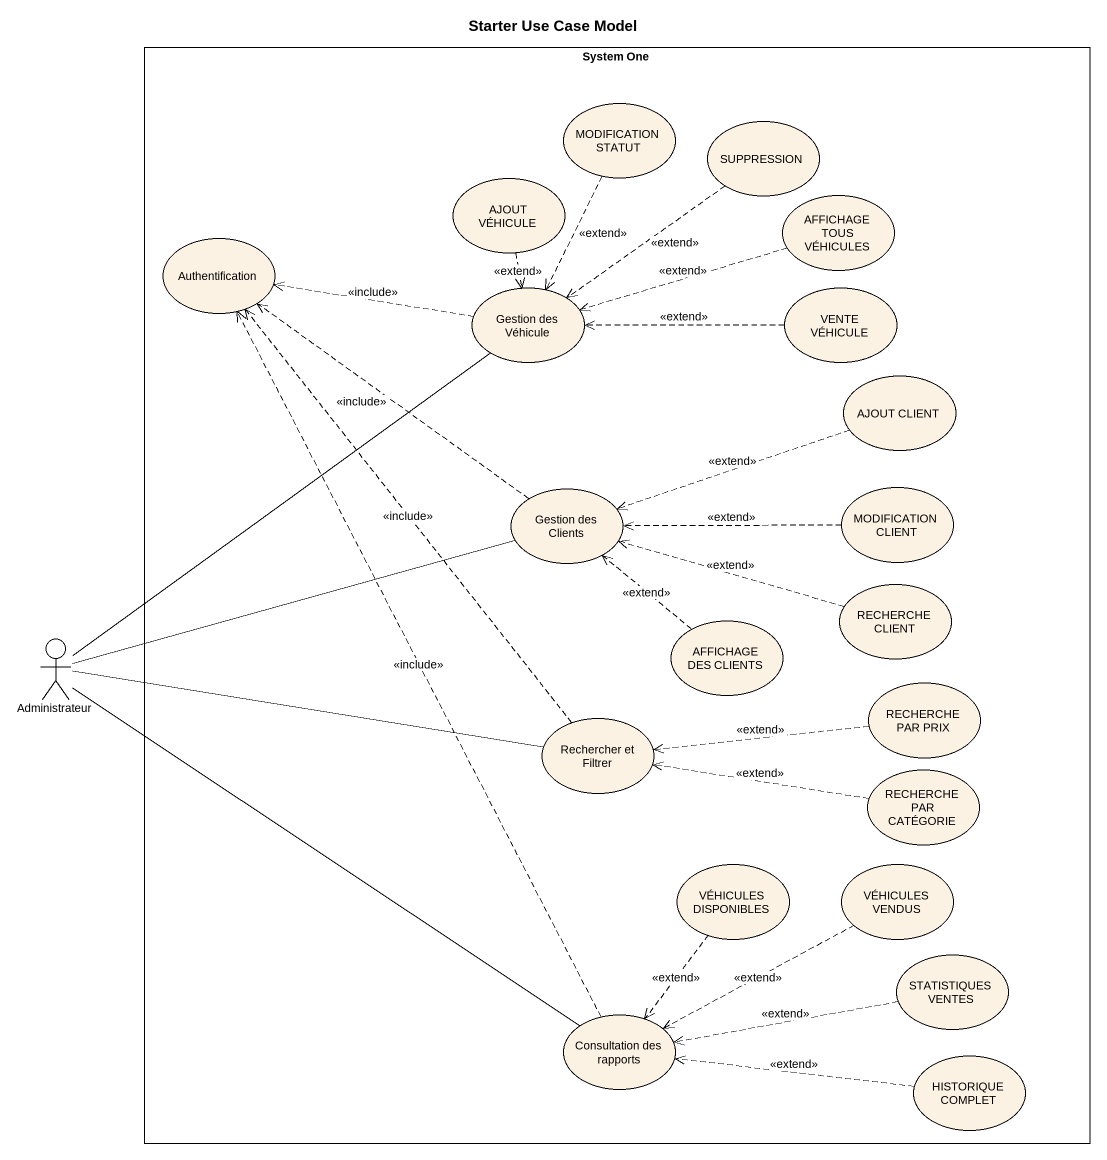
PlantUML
@startuml
title Starter Use Case Model
rectangle "System One" as System_One {
  usecase "MODIFICATION STATUT" as MODIFICATION_STATUT
  usecase SUPPRESSION
  usecase "AJOUT VÉHICULE" as AJOUT_VÉHICULE
  usecase "AFFICHAGE TOUS VÉHICULES" as AFFICHAGE_TOUS_VÉHICULES
  usecase Authentification
  usecase "Gestion des Véhicule" as Gestion_des_Véhicule
  usecase "VENTE VÉHICULE" as VENTE_VÉHICULE
  usecase "AJOUT CLIENT" as AJOUT_CLIENT
  usecase "Gestion des Clients" as Gestion_des_Clients
  usecase "MODIFICATION CLIENT" as MODIFICATION_CLIENT
  usecase "RECHERCHE CLIENT" as RECHERCHE_CLIENT
  usecase "AFFICHAGE DES CLIENTS" as AFFICHAGE_DES_CLIENTS
  usecase "RECHERCHE PAR PRIX" as RECHERCHE_PAR_PRIX
  usecase "Rechercher et Filtrer" as Rechercher_et_Filtrer
  usecase "RECHERCHE PAR CATÉGORIE" as RECHERCHE_PAR_CATÉGORIE
  usecase "VÉHICULES DISPONIBLES" as VÉHICULES_DISPONIBLES
  usecase "VÉHICULES VENDUS" as VÉHICULES_VENDUS
  usecase "STATISTIQUES VENTES" as STATISTIQUES_VENTES
  usecase "Consultation des rapports" as Consultation_des_rapports
  usecase "HISTORIQUE COMPLET" as HISTORIQUE_COMPLET
}
actor Administrateur
MODIFICATION_STATUT ..> Gestion_des_Véhicule : <<extend>>
SUPPRESSION ..> Gestion_des_Véhicule : <<extend>>
AJOUT_VÉHICULE ..> Gestion_des_Véhicule : <<extend>>
AFFICHAGE_TOUS_VÉHICULES .left.> Gestion_des_Véhicule : <<extend>>
Gestion_des_Véhicule .left.> Authentification : <<include>>
Gestion_des_Véhicule -- Administrateur
VENTE_VÉHICULE .left.> Gestion_des_Véhicule : <<extend>>
AJOUT_CLIENT .left.> Gestion_des_Clients : <<extend>>
Gestion_des_Clients .up.> Authentification : <<include>>
Gestion_des_Clients -left- Administrateur
MODIFICATION_CLIENT .left.> Gestion_des_Clients : <<extend>>
RECHERCHE_CLIENT .left.> Gestion_des_Clients : <<extend>>
AFFICHAGE_DES_CLIENTS .up.> Gestion_des_Clients : <<extend>>
RECHERCHE_PAR_PRIX .left.> Rechercher_et_Filtrer : <<extend>>
Rechercher_et_Filtrer .up.> Authentification : <<include>>
Rechercher_et_Filtrer -left- Administrateur
RECHERCHE_PAR_CATÉGORIE .left.> Rechercher_et_Filtrer : <<extend>>
VÉHICULES_DISPONIBLES ..> Consultation_des_rapports : <<extend>>
VÉHICULES_VENDUS .left.> Consultation_des_rapports : <<extend>>
STATISTIQUES_VENTES .left.> Consultation_des_rapports : <<extend>>
Consultation_des_rapports .up.> Authentification : <<include>>
Consultation_des_rapports -up- Administrateur
HISTORIQUE_COMPLET .left.> Consultation_des_rapports : <<extend>>
@enduml
